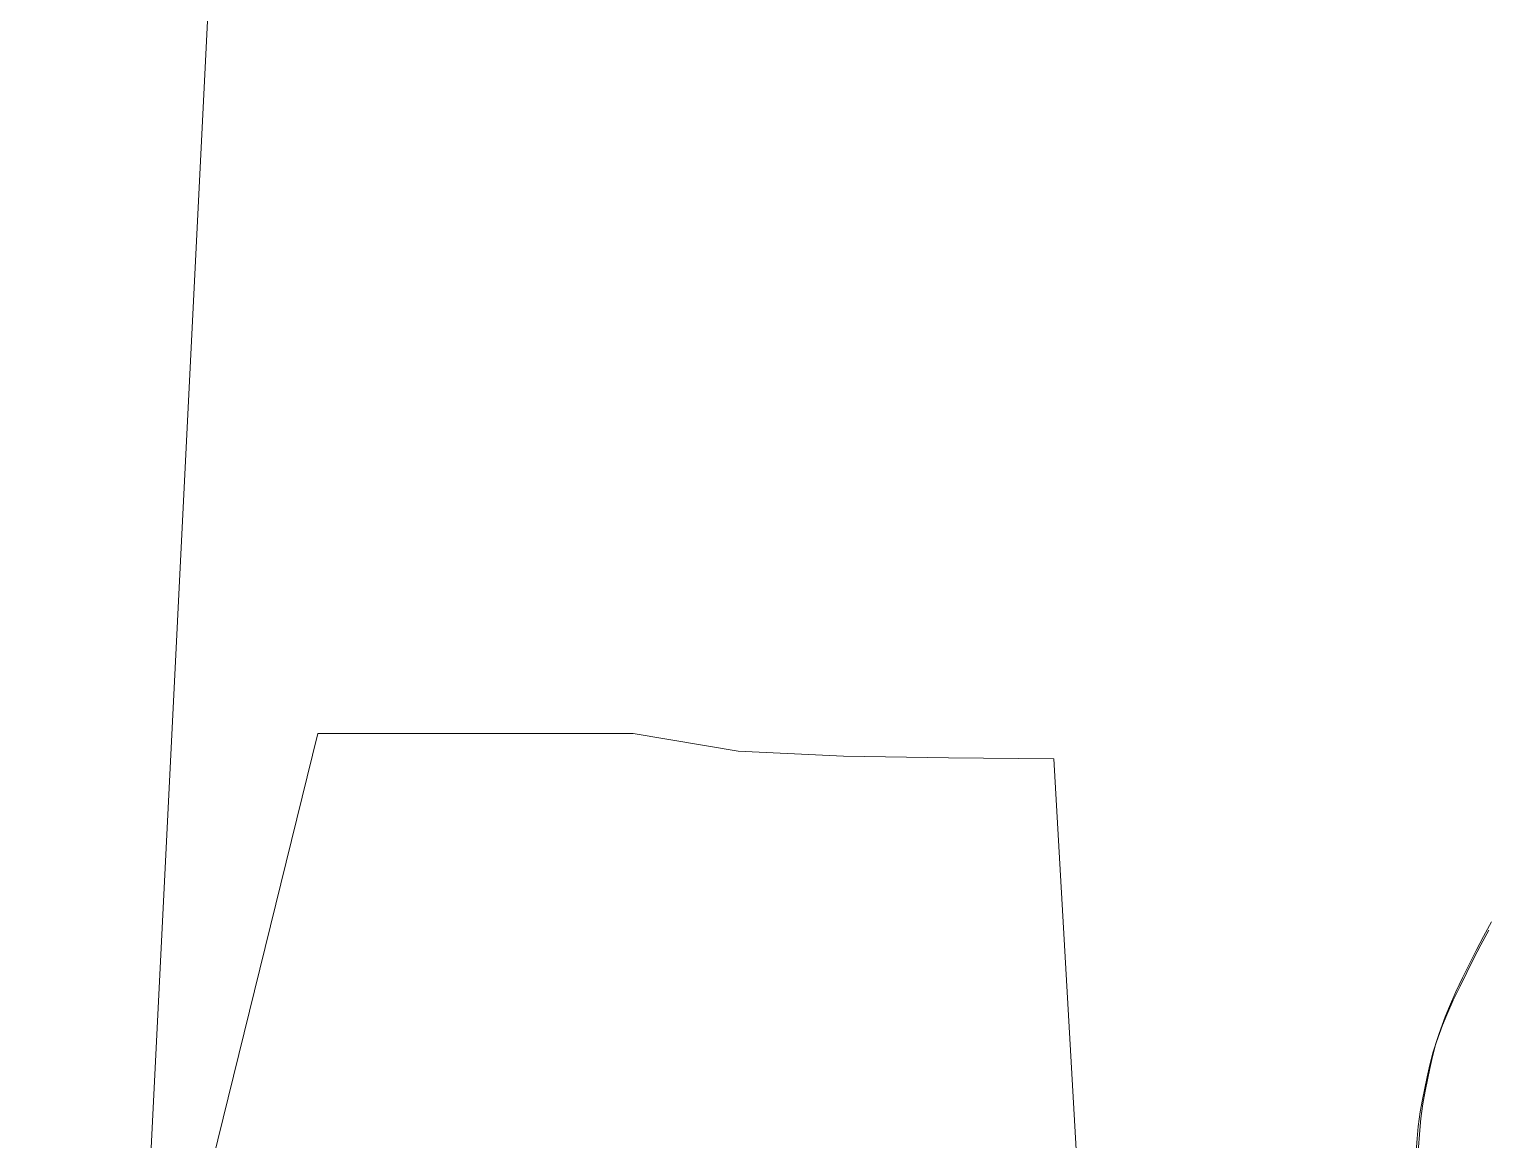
# Model space of a CAD drawing. Header units: metres. Extents: x -1097 to 1588, y -673 to 884.
# Drawn here: x 837.5 to 920.8, y 599.4 to 662.7 of the extents above; entities that cross this region are included whole.
import ezdxf

# ---------------------------------------------------------------- set-up
doc = ezdxf.new("R2010")
doc.units = ezdxf.units.M
for name, color, linetype, lineweight, plot in [('CRECIDA_Q100', 5, 'Continuous', 0, False), ('CRECIDA_Q2', 150, 'Continuous', 0, False), ('TERRENO', 188, 'Continuous', 0, False), ('VISTA LEJOS', 7, 'Continuous', 0, False)]:
    doc.layers.add(name, color=color, linetype=linetype, lineweight=lineweight, plot=plot)

msp = doc.modelspace()

# ---------------------------------------------------------------- linework, layer by layer
at = {"layer": 'CRECIDA_Q100'}
msp.add_lwpolyline([(836, 548.934), (842, 549.068), (848, 668.937)], dxfattribs=at)
at = {"layer": 'CRECIDA_Q2'}
msp.add_lwpolyline([(836, 525.113), (842, 525.627), (848, 598.142), (854, 622.57), (860, 622.57), (866, 622.57), (872, 622.57), (878, 621.555), (884, 621.283), (890, 621.174), (896, 621.127), (902, 516.359), (908, 516.359), (914, 516.359), (920, 516.359), (926, 520.352)], dxfattribs=at)
at = {"layer": 'TERRENO'}
for points in [[(920.373, 610.51), (920.834, 611.345)], [(919.96, 609.713), (920.373, 610.51)], [(919.182, 608.158), (919.96, 609.713)], [(918.798, 607.361), (919.182, 608.158)], [(918.424, 606.526), (918.798, 607.361)], [(918.184, 605.93), (918.424, 606.526)], [(917.838, 604.98), (918.184, 605.93)], [(917.454, 603.665), (917.656, 604.414)], [(917.656, 604.414), (917.838, 604.98)], [(917.301, 602.983), (917.454, 603.665)], [(917.042, 601.687), (917.301, 602.983)], [(916.802, 600.142), (916.917, 600.977)], [(916.917, 600.977), (917.042, 601.687)], [(916.734, 599.46), (916.802, 600.142)], [(916.648, 598.25), (916.734, 599.46)]]:
    msp.add_lwpolyline(points, dxfattribs=at)
at = {"layer": 'VISTA LEJOS'}
msp.add_lwpolyline([(916.799, 598.72), (916.885, 599.93), (916.952, 600.611), (917.068, 601.446), (917.192, 602.157), (917.452, 603.453), (917.605, 604.135), (917.807, 604.883), (917.989, 605.45), (918.335, 606.4), (918.575, 606.995), (918.949, 607.831), (919.333, 608.627), (920.111, 610.183), (920.524, 610.979), (920.984, 611.815)], dxfattribs=at)

doc.saveas('drawing.dxf')
